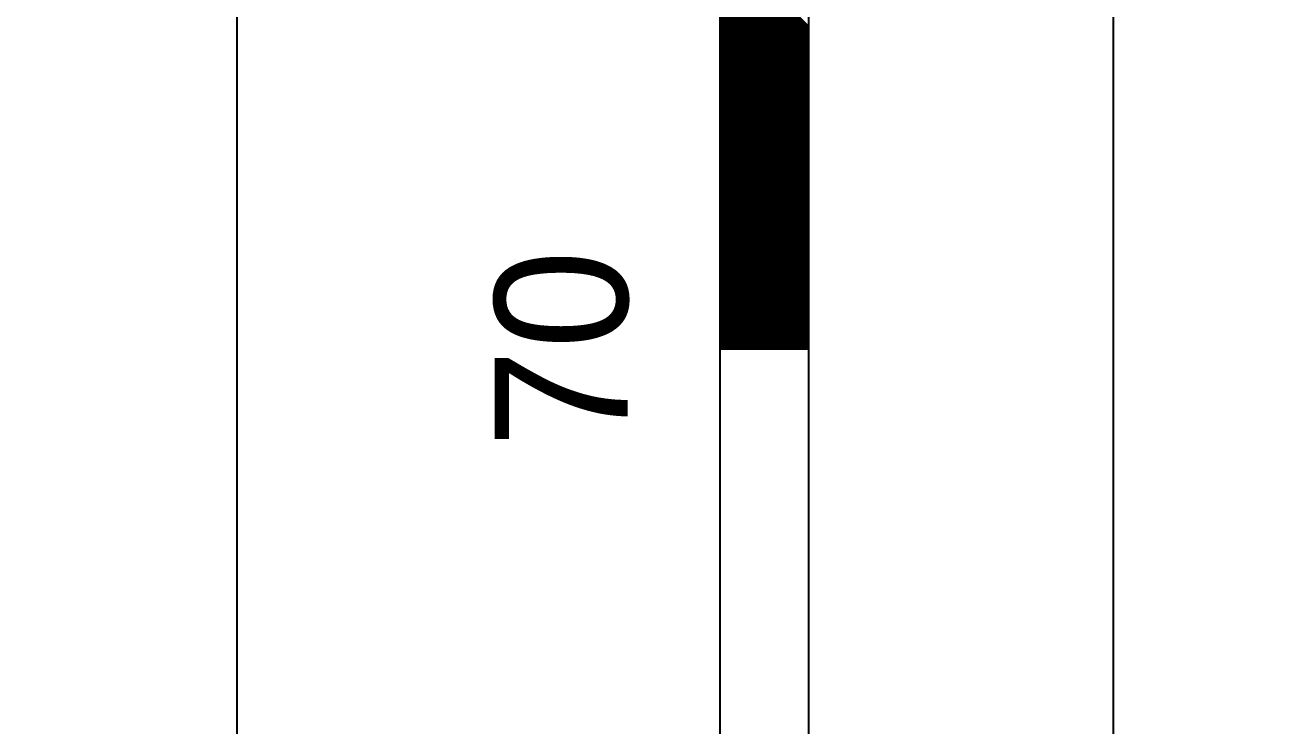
# Model space of a CAD drawing. Extents: x 731854 to 732444, y 4380981 to 4382008.
# Drawn here: x 732085.85 to 732099.99, y 4381946.77 to 4381954.66 of the extents above; entities that cross this region are included whole.
import ezdxf
from ezdxf.enums import TextEntityAlignment as Align

# ---------------------------------------------------------------- set-up
doc = ezdxf.new("R2010")
doc.units = 0
doc.layers.get('0').update_dxf_attribs({"linetype": 'CONTINUOUS'})

msp = doc.modelspace()

# ---------------------------------------------------------------- linework, layer by layer
at = {"color": 0, "linetype": 'CONTINUOUS'}
for p, q in [((732093.67, 4381881.01), (732093.67, 4381981.01)), ((732093.67, 4381881.01), (732093.67, 4381981.01)), ((732094.67, 4381881.01), (732094.67, 4381981.01)), ((732094.67, 4381881.01), (732094.67, 4381981.01)), ((732094.67, 4381954.64), (732093.67, 4381955.64)), ((732094.67, 4381954.64), (732093.67, 4381955.64)), ((732094.67, 4381954.63), (732093.67, 4381955.63)), ((732094.67, 4381954.63), (732093.67, 4381955.63)), ((732094.67, 4381954.62), (732093.67, 4381955.62)), ((732094.67, 4381954.62), (732093.67, 4381955.62)), ((732094.67, 4381954.6), (732093.67, 4381955.6)), ((732094.67, 4381954.6), (732093.67, 4381955.6)), ((732094.67, 4381954.59), (732093.67, 4381955.59)), ((732094.67, 4381954.59), (732093.67, 4381955.59)), ((732094.67, 4381954.57), (732093.67, 4381955.57)), ((732094.67, 4381954.57), (732093.67, 4381955.57)), ((732094.67, 4381954.56), (732093.67, 4381955.56)), ((732094.67, 4381954.56), (732093.67, 4381955.56)), ((732094.67, 4381954.54), (732093.67, 4381955.54)), ((732094.67, 4381954.54), (732093.67, 4381955.54)), ((732094.67, 4381954.53), (732093.67, 4381955.53)), ((732094.67, 4381954.53), (732093.67, 4381955.53)), ((732094.67, 4381954.52), (732093.67, 4381955.52)), ((732094.67, 4381954.52), (732093.67, 4381955.52)), ((732094.67, 4381954.5), (732093.67, 4381955.5)), ((732094.67, 4381954.5), (732093.67, 4381955.5)), ((732094.67, 4381954.49), (732093.67, 4381955.49)), ((732094.67, 4381954.49), (732093.67, 4381955.49)), ((732094.67, 4381954.47), (732093.67, 4381955.47)), ((732094.67, 4381954.47), (732093.67, 4381955.47)), ((732094.67, 4381954.46), (732093.67, 4381955.46)), ((732094.67, 4381954.46), (732093.67, 4381955.46)), ((732094.67, 4381954.45), (732093.67, 4381955.45)), ((732094.67, 4381954.45), (732093.67, 4381955.45)), ((732094.67, 4381954.43), (732093.67, 4381955.43)), ((732094.67, 4381954.43), (732093.67, 4381955.43)), ((732094.67, 4381954.42), (732093.67, 4381955.42)), ((732094.67, 4381954.42), (732093.67, 4381955.42)), ((732094.67, 4381954.4), (732093.67, 4381955.4)), ((732094.67, 4381954.4), (732093.67, 4381955.4)), ((732094.67, 4381954.39), (732093.67, 4381955.39)), ((732094.67, 4381954.39), (732093.67, 4381955.39)), ((732094.67, 4381954.37), (732093.67, 4381955.37)), ((732094.67, 4381954.37), (732093.67, 4381955.37)), ((732094.67, 4381954.36), (732093.67, 4381955.36)), ((732094.67, 4381954.36), (732093.67, 4381955.36)), ((732094.67, 4381954.35), (732093.67, 4381955.35)), ((732094.67, 4381954.35), (732093.67, 4381955.35)), ((732094.67, 4381954.33), (732093.67, 4381955.33)), ((732094.67, 4381954.33), (732093.67, 4381955.33)), ((732094.67, 4381954.32), (732093.67, 4381955.32)), ((732094.67, 4381954.32), (732093.67, 4381955.32)), ((732094.67, 4381954.3), (732093.67, 4381955.3)), ((732094.67, 4381954.3), (732093.67, 4381955.3)), ((732094.67, 4381954.29), (732093.67, 4381955.29)), ((732094.67, 4381954.29), (732093.67, 4381955.29)), ((732094.67, 4381954.28), (732093.67, 4381955.28)), ((732094.67, 4381954.28), (732093.67, 4381955.28)), ((732094.67, 4381954.26), (732093.67, 4381955.26)), ((732094.67, 4381954.26), (732093.67, 4381955.26)), ((732094.67, 4381954.25), (732093.67, 4381955.25)), ((732094.67, 4381954.25), (732093.67, 4381955.25)), ((732094.67, 4381954.23), (732093.67, 4381955.23)), ((732094.67, 4381954.23), (732093.67, 4381955.23)), ((732094.67, 4381954.22), (732093.67, 4381955.22)), ((732094.67, 4381954.22), (732093.67, 4381955.22)), ((732094.67, 4381954.2), (732093.67, 4381955.2)), ((732094.67, 4381954.2), (732093.67, 4381955.2)), ((732094.67, 4381954.19), (732093.67, 4381955.19)), ((732094.67, 4381954.19), (732093.67, 4381955.19)), ((732094.67, 4381954.18), (732093.67, 4381955.18)), ((732094.67, 4381954.18), (732093.67, 4381955.18)), ((732094.67, 4381954.16), (732093.67, 4381955.16)), ((732094.67, 4381954.16), (732093.67, 4381955.16)), ((732094.67, 4381954.15), (732093.67, 4381955.15)), ((732094.67, 4381954.15), (732093.67, 4381955.15)), ((732094.67, 4381954.13), (732093.67, 4381955.13)), ((732094.67, 4381954.13), (732093.67, 4381955.13)), ((732094.67, 4381954.12), (732093.67, 4381955.12)), ((732094.67, 4381954.12), (732093.67, 4381955.12)), ((732094.67, 4381954.11), (732093.67, 4381955.11)), ((732094.67, 4381954.11), (732093.67, 4381955.11)), ((732094.67, 4381954.09), (732093.67, 4381955.09)), ((732094.67, 4381954.09), (732093.67, 4381955.09)), ((732094.67, 4381954.08), (732093.67, 4381955.08)), ((732094.67, 4381954.08), (732093.67, 4381955.08)), ((732094.67, 4381954.06), (732093.67, 4381955.06)), ((732094.67, 4381954.06), (732093.67, 4381955.06)), ((732094.67, 4381954.05), (732093.67, 4381955.05)), ((732094.67, 4381954.05), (732093.67, 4381955.05)), ((732094.67, 4381954.04), (732093.67, 4381955.04)), ((732094.67, 4381954.04), (732093.67, 4381955.04)), ((732094.67, 4381954.02), (732093.67, 4381955.02)), ((732094.67, 4381954.02), (732093.67, 4381955.02)), ((732094.67, 4381954.01), (732093.67, 4381955.01)), ((732094.67, 4381954.01), (732093.67, 4381955.01)), ((732094.67, 4381953.99), (732093.67, 4381954.99)), ((732094.67, 4381953.99), (732093.67, 4381954.99)), ((732094.67, 4381953.98), (732093.67, 4381954.98)), ((732094.67, 4381953.98), (732093.67, 4381954.98)), ((732094.67, 4381953.96), (732093.67, 4381954.96)), ((732094.67, 4381953.96), (732093.67, 4381954.96)), ((732094.67, 4381953.95), (732093.67, 4381954.95)), ((732094.67, 4381953.95), (732093.67, 4381954.95)), ((732094.67, 4381953.94), (732093.67, 4381954.94)), ((732094.67, 4381953.94), (732093.67, 4381954.94)), ((732094.67, 4381953.92), (732093.67, 4381954.92)), ((732094.67, 4381953.92), (732093.67, 4381954.92)), ((732094.67, 4381953.91), (732093.67, 4381954.91)), ((732094.67, 4381953.91), (732093.67, 4381954.91)), ((732094.67, 4381953.89), (732093.67, 4381954.89)), ((732094.67, 4381953.89), (732093.67, 4381954.89)), ((732094.67, 4381953.88), (732093.67, 4381954.88)), ((732094.67, 4381953.88), (732093.67, 4381954.88)), ((732094.67, 4381953.87), (732093.67, 4381954.87)), ((732094.67, 4381953.87), (732093.67, 4381954.87)), ((732094.67, 4381953.85), (732093.67, 4381954.85)), ((732094.67, 4381953.85), (732093.67, 4381954.85)), ((732094.67, 4381953.84), (732093.67, 4381954.84)), ((732094.67, 4381953.84), (732093.67, 4381954.84)), ((732094.67, 4381953.82), (732093.67, 4381954.82)), ((732094.67, 4381953.82), (732093.67, 4381954.82)), ((732094.67, 4381953.81), (732093.67, 4381954.81)), ((732094.67, 4381953.81), (732093.67, 4381954.81)), ((732094.67, 4381953.79), (732093.67, 4381954.79)), ((732094.67, 4381953.79), (732093.67, 4381954.79)), ((732094.67, 4381953.78), (732093.67, 4381954.78)), ((732094.67, 4381953.78), (732093.67, 4381954.78)), ((732094.67, 4381953.77), (732093.67, 4381954.77)), ((732094.67, 4381953.77), (732093.67, 4381954.77)), ((732094.67, 4381953.75), (732093.67, 4381954.75)), ((732094.67, 4381953.75), (732093.67, 4381954.75)), ((732094.67, 4381953.74), (732093.67, 4381954.74)), ((732094.67, 4381953.74), (732093.67, 4381954.74)), ((732094.67, 4381953.72), (732093.67, 4381954.72)), ((732094.67, 4381953.72), (732093.67, 4381954.72)), ((732094.67, 4381953.71), (732093.67, 4381954.71)), ((732094.67, 4381953.71), (732093.67, 4381954.71)), ((732094.67, 4381953.7), (732093.67, 4381954.7)), ((732094.67, 4381953.7), (732093.67, 4381954.7)), ((732094.67, 4381953.68), (732093.67, 4381954.68)), ((732094.67, 4381953.68), (732093.67, 4381954.68)), ((732094.67, 4381953.67), (732093.67, 4381954.67)), ((732094.67, 4381953.67), (732093.67, 4381954.67)), ((732094.67, 4381953.65), (732093.67, 4381954.65)), ((732094.67, 4381953.65), (732093.67, 4381954.65)), ((732094.67, 4381953.64), (732093.67, 4381954.64)), ((732094.67, 4381953.64), (732093.67, 4381954.64)), ((732094.67, 4381953.63), (732093.67, 4381954.63)), ((732094.67, 4381953.63), (732093.67, 4381954.63)), ((732094.67, 4381953.61), (732093.67, 4381954.61)), ((732094.67, 4381953.61), (732093.67, 4381954.61)), ((732094.67, 4381953.6), (732093.67, 4381954.6)), ((732094.67, 4381953.6), (732093.67, 4381954.6)), ((732094.67, 4381953.58), (732093.67, 4381954.58)), ((732094.67, 4381953.58), (732093.67, 4381954.58)), ((732094.67, 4381953.57), (732093.67, 4381954.57)), ((732094.67, 4381953.57), (732093.67, 4381954.57)), ((732094.67, 4381953.55), (732093.67, 4381954.55)), ((732094.67, 4381953.55), (732093.67, 4381954.55)), ((732094.67, 4381953.54), (732093.67, 4381954.54)), ((732094.67, 4381953.54), (732093.67, 4381954.54)), ((732094.67, 4381953.53), (732093.67, 4381954.53)), ((732094.67, 4381953.53), (732093.67, 4381954.53)), ((732094.67, 4381953.51), (732093.67, 4381954.51)), ((732094.67, 4381953.51), (732093.67, 4381954.51)), ((732094.67, 4381953.5), (732093.67, 4381954.5)), ((732094.67, 4381953.5), (732093.67, 4381954.5)), ((732094.67, 4381953.48), (732093.67, 4381954.48)), ((732094.67, 4381953.48), (732093.67, 4381954.48)), ((732094.67, 4381953.47), (732093.67, 4381954.47)), ((732094.67, 4381953.47), (732093.67, 4381954.47)), ((732094.67, 4381953.46), (732093.67, 4381954.46)), ((732094.67, 4381953.46), (732093.67, 4381954.46)), ((732094.67, 4381953.44), (732093.67, 4381954.44)), ((732094.67, 4381953.44), (732093.67, 4381954.44)), ((732094.67, 4381953.43), (732093.67, 4381954.43)), ((732094.67, 4381953.43), (732093.67, 4381954.43)), ((732094.67, 4381953.41), (732093.67, 4381954.41)), ((732094.67, 4381953.41), (732093.67, 4381954.41)), ((732094.67, 4381953.4), (732093.67, 4381954.4)), ((732094.67, 4381953.4), (732093.67, 4381954.4)), ((732094.67, 4381953.38), (732093.67, 4381954.38)), ((732094.67, 4381953.38), (732093.67, 4381954.38)), ((732094.67, 4381953.37), (732093.67, 4381954.37)), ((732094.67, 4381953.37), (732093.67, 4381954.37)), ((732094.67, 4381953.36), (732093.67, 4381954.36)), ((732094.67, 4381953.36), (732093.67, 4381954.36)), ((732094.67, 4381953.34), (732093.67, 4381954.34)), ((732094.67, 4381953.34), (732093.67, 4381954.34)), ((732094.67, 4381953.33), (732093.67, 4381954.33)), ((732094.67, 4381953.33), (732093.67, 4381954.33)), ((732094.67, 4381953.31), (732093.67, 4381954.31)), ((732094.67, 4381953.31), (732093.67, 4381954.31)), ((732094.67, 4381953.3), (732093.67, 4381954.3)), ((732094.67, 4381953.3), (732093.67, 4381954.3)), ((732094.67, 4381953.29), (732093.67, 4381954.29)), ((732094.67, 4381953.29), (732093.67, 4381954.29)), ((732094.67, 4381953.27), (732093.67, 4381954.27)), ((732094.67, 4381953.27), (732093.67, 4381954.27)), ((732094.67, 4381953.26), (732093.67, 4381954.26)), ((732094.67, 4381953.26), (732093.67, 4381954.26)), ((732094.67, 4381953.24), (732093.67, 4381954.24)), ((732094.67, 4381953.24), (732093.67, 4381954.24)), ((732094.67, 4381953.23), (732093.67, 4381954.23)), ((732094.67, 4381953.23), (732093.67, 4381954.23)), ((732094.67, 4381953.21), (732093.67, 4381954.21)), ((732094.67, 4381953.21), (732093.67, 4381954.21)), ((732094.67, 4381953.2), (732093.67, 4381954.2)), ((732094.67, 4381953.2), (732093.67, 4381954.2)), ((732094.67, 4381953.19), (732093.67, 4381954.19)), ((732094.67, 4381953.19), (732093.67, 4381954.19)), ((732094.67, 4381953.17), (732093.67, 4381954.17)), ((732094.67, 4381953.17), (732093.67, 4381954.17)), ((732094.67, 4381953.16), (732093.67, 4381954.16)), ((732094.67, 4381953.16), (732093.67, 4381954.16)), ((732094.67, 4381953.14), (732093.67, 4381954.14)), ((732094.67, 4381953.14), (732093.67, 4381954.14)), ((732094.67, 4381953.13), (732093.67, 4381954.13)), ((732094.67, 4381953.13), (732093.67, 4381954.13)), ((732094.67, 4381953.12), (732093.67, 4381954.12)), ((732094.67, 4381953.12), (732093.67, 4381954.12)), ((732094.67, 4381953.1), (732093.67, 4381954.1)), ((732094.67, 4381953.1), (732093.67, 4381954.1)), ((732094.67, 4381953.09), (732093.67, 4381954.09)), ((732094.67, 4381953.09), (732093.67, 4381954.09)), ((732094.67, 4381953.07), (732093.67, 4381954.07)), ((732094.67, 4381953.07), (732093.67, 4381954.07)), ((732094.67, 4381953.06), (732093.67, 4381954.06)), ((732094.67, 4381953.06), (732093.67, 4381954.06)), ((732094.67, 4381953.05), (732093.67, 4381954.05)), ((732094.67, 4381953.05), (732093.67, 4381954.05)), ((732094.67, 4381953.03), (732093.67, 4381954.03)), ((732094.67, 4381953.03), (732093.67, 4381954.03)), ((732094.67, 4381953.02), (732093.67, 4381954.02)), ((732094.67, 4381953.02), (732093.67, 4381954.02)), ((732094.67, 4381953), (732093.67, 4381954)), ((732094.67, 4381953), (732093.67, 4381954)), ((732094.67, 4381952.99), (732093.67, 4381953.99)), ((732094.67, 4381952.99), (732093.67, 4381953.99)), ((732094.67, 4381952.97), (732093.67, 4381953.97)), ((732094.67, 4381952.97), (732093.67, 4381953.97)), ((732094.67, 4381952.96), (732093.67, 4381953.96)), ((732094.67, 4381952.96), (732093.67, 4381953.96)), ((732094.67, 4381952.95), (732093.67, 4381953.95)), ((732094.67, 4381952.95), (732093.67, 4381953.95)), ((732094.67, 4381952.93), (732093.67, 4381953.93)), ((732094.67, 4381952.93), (732093.67, 4381953.93)), ((732094.67, 4381952.92), (732093.67, 4381953.92)), ((732094.67, 4381952.92), (732093.67, 4381953.92)), ((732094.67, 4381952.9), (732093.67, 4381953.9)), ((732094.67, 4381952.9), (732093.67, 4381953.9)), ((732094.67, 4381952.89), (732093.67, 4381953.89)), ((732094.67, 4381952.89), (732093.67, 4381953.89)), ((732094.67, 4381952.88), (732093.67, 4381953.88)), ((732094.67, 4381952.88), (732093.67, 4381953.88)), ((732094.67, 4381952.86), (732093.67, 4381953.86)), ((732094.67, 4381952.86), (732093.67, 4381953.86)), ((732094.67, 4381952.85), (732093.67, 4381953.85)), ((732094.67, 4381952.85), (732093.67, 4381953.85)), ((732094.67, 4381952.83), (732093.67, 4381953.83)), ((732094.67, 4381952.83), (732093.67, 4381953.83)), ((732094.67, 4381952.82), (732093.67, 4381953.82)), ((732094.67, 4381952.82), (732093.67, 4381953.82)), ((732094.67, 4381952.8), (732093.67, 4381953.8)), ((732094.67, 4381952.8), (732093.67, 4381953.8)), ((732094.67, 4381952.79), (732093.67, 4381953.79)), ((732094.67, 4381952.79), (732093.67, 4381953.79)), ((732094.67, 4381952.78), (732093.67, 4381953.78)), ((732094.67, 4381952.78), (732093.67, 4381953.78)), ((732094.67, 4381952.76), (732093.67, 4381953.76)), ((732094.67, 4381952.76), (732093.67, 4381953.76)), ((732094.67, 4381952.75), (732093.67, 4381953.75)), ((732094.67, 4381952.75), (732093.67, 4381953.75)), ((732094.67, 4381952.73), (732093.67, 4381953.73)), ((732094.67, 4381952.73), (732093.67, 4381953.73)), ((732094.67, 4381952.72), (732093.67, 4381953.72)), ((732094.67, 4381952.72), (732093.67, 4381953.72)), ((732094.67, 4381952.71), (732093.67, 4381953.71)), ((732094.67, 4381952.71), (732093.67, 4381953.71)), ((732094.67, 4381952.69), (732093.67, 4381953.69)), ((732094.67, 4381952.69), (732093.67, 4381953.69)), ((732094.67, 4381952.68), (732093.67, 4381953.68)), ((732094.67, 4381952.68), (732093.67, 4381953.68)), ((732094.67, 4381952.66), (732093.67, 4381953.66)), ((732094.67, 4381952.66), (732093.67, 4381953.66)), ((732094.67, 4381952.65), (732093.67, 4381953.65)), ((732094.67, 4381952.65), (732093.67, 4381953.65)), ((732094.67, 4381952.64), (732093.67, 4381953.64)), ((732094.67, 4381952.64), (732093.67, 4381953.64)), ((732094.67, 4381952.62), (732093.67, 4381953.62)), ((732094.67, 4381952.62), (732093.67, 4381953.62)), ((732094.67, 4381952.61), (732093.67, 4381953.61)), ((732094.67, 4381952.61), (732093.67, 4381953.61)), ((732094.67, 4381952.59), (732093.67, 4381953.59)), ((732094.67, 4381952.59), (732093.67, 4381953.59)), ((732094.67, 4381952.58), (732093.67, 4381953.58)), ((732094.67, 4381952.58), (732093.67, 4381953.58)), ((732094.67, 4381952.56), (732093.67, 4381953.56)), ((732094.67, 4381952.56), (732093.67, 4381953.56)), ((732094.67, 4381952.55), (732093.67, 4381953.55)), ((732094.67, 4381952.55), (732093.67, 4381953.55)), ((732094.67, 4381952.54), (732093.67, 4381953.54)), ((732094.67, 4381952.54), (732093.67, 4381953.54)), ((732094.67, 4381952.52), (732093.67, 4381953.52)), ((732094.67, 4381952.52), (732093.67, 4381953.52)), ((732094.67, 4381952.51), (732093.67, 4381953.51)), ((732094.67, 4381952.51), (732093.67, 4381953.51)), ((732094.67, 4381952.49), (732093.67, 4381953.49)), ((732094.67, 4381952.49), (732093.67, 4381953.49)), ((732094.67, 4381952.48), (732093.67, 4381953.48)), ((732094.67, 4381952.48), (732093.67, 4381953.48)), ((732094.67, 4381952.47), (732093.67, 4381953.47)), ((732094.67, 4381952.47), (732093.67, 4381953.47)), ((732094.67, 4381952.45), (732093.67, 4381953.45)), ((732094.67, 4381952.45), (732093.67, 4381953.45)), ((732094.67, 4381952.44), (732093.67, 4381953.44)), ((732094.67, 4381952.44), (732093.67, 4381953.44)), ((732094.67, 4381952.42), (732093.67, 4381953.42)), ((732094.67, 4381952.42), (732093.67, 4381953.42)), ((732094.67, 4381952.41), (732093.67, 4381953.41)), ((732094.67, 4381952.41), (732093.67, 4381953.41)), ((732094.67, 4381952.39), (732093.67, 4381953.39)), ((732094.67, 4381952.39), (732093.67, 4381953.39)), ((732094.67, 4381952.38), (732093.67, 4381953.38)), ((732094.67, 4381952.38), (732093.67, 4381953.38)), ((732094.67, 4381952.37), (732093.67, 4381953.37)), ((732094.67, 4381952.37), (732093.67, 4381953.37)), ((732094.67, 4381952.35), (732093.67, 4381953.35)), ((732094.67, 4381952.35), (732093.67, 4381953.35)), ((732094.67, 4381952.34), (732093.67, 4381953.34)), ((732094.67, 4381952.34), (732093.67, 4381953.34)), ((732094.67, 4381952.32), (732093.67, 4381953.32)), ((732094.67, 4381952.32), (732093.67, 4381953.32)), ((732094.67, 4381952.31), (732093.67, 4381953.31)), ((732094.67, 4381952.31), (732093.67, 4381953.31)), ((732094.67, 4381952.3), (732093.67, 4381953.3)), ((732094.67, 4381952.3), (732093.67, 4381953.3)), ((732094.67, 4381952.28), (732093.67, 4381953.28)), ((732094.67, 4381952.28), (732093.67, 4381953.28)), ((732094.67, 4381952.27), (732093.67, 4381953.27)), ((732094.67, 4381952.27), (732093.67, 4381953.27)), ((732094.67, 4381952.25), (732093.67, 4381953.25)), ((732094.67, 4381952.25), (732093.67, 4381953.25)), ((732094.67, 4381952.24), (732093.67, 4381953.24)), ((732094.67, 4381952.24), (732093.67, 4381953.24)), ((732094.67, 4381952.23), (732093.67, 4381953.23)), ((732094.67, 4381952.23), (732093.67, 4381953.23)), ((732094.67, 4381952.21), (732093.67, 4381953.21)), ((732094.67, 4381952.21), (732093.67, 4381953.21)), ((732094.67, 4381952.2), (732093.67, 4381953.2)), ((732094.67, 4381952.2), (732093.67, 4381953.2)), ((732094.67, 4381952.18), (732093.67, 4381953.18)), ((732094.67, 4381952.18), (732093.67, 4381953.18)), ((732094.67, 4381952.17), (732093.67, 4381953.17)), ((732094.67, 4381952.17), (732093.67, 4381953.17)), ((732094.67, 4381952.15), (732093.67, 4381953.15)), ((732094.67, 4381952.15), (732093.67, 4381953.15)), ((732094.67, 4381952.14), (732093.67, 4381953.14)), ((732094.67, 4381952.14), (732093.67, 4381953.14)), ((732094.67, 4381952.13), (732093.67, 4381953.13)), ((732094.67, 4381952.13), (732093.67, 4381953.13)), ((732094.67, 4381952.11), (732093.67, 4381953.11)), ((732094.67, 4381952.11), (732093.67, 4381953.11)), ((732094.67, 4381952.1), (732093.67, 4381953.1)), ((732094.67, 4381952.1), (732093.67, 4381953.1)), ((732094.67, 4381952.08), (732093.67, 4381953.08)), ((732094.67, 4381952.08), (732093.67, 4381953.08)), ((732094.67, 4381952.07), (732093.67, 4381953.07)), ((732094.67, 4381952.07), (732093.67, 4381953.07)), ((732094.67, 4381952.06), (732093.67, 4381953.06)), ((732094.67, 4381952.06), (732093.67, 4381953.06)), ((732094.67, 4381952.04), (732093.67, 4381953.04)), ((732094.67, 4381952.04), (732093.67, 4381953.04)), ((732094.67, 4381952.03), (732093.67, 4381953.03)), ((732094.67, 4381952.03), (732093.67, 4381953.03)), ((732094.67, 4381952.01), (732093.67, 4381953.01)), ((732094.67, 4381952.01), (732093.67, 4381953.01)), ((732094.67, 4381952), (732093.67, 4381953)), ((732094.67, 4381952), (732093.67, 4381953)), ((732094.67, 4381951.98), (732093.67, 4381952.98)), ((732094.67, 4381951.98), (732093.67, 4381952.98)), ((732094.67, 4381951.97), (732093.67, 4381952.97)), ((732094.67, 4381951.97), (732093.67, 4381952.97)), ((732094.67, 4381951.96), (732093.67, 4381952.96)), ((732094.67, 4381951.96), (732093.67, 4381952.96)), ((732094.67, 4381951.94), (732093.67, 4381952.94)), ((732094.67, 4381951.94), (732093.67, 4381952.94)), ((732094.67, 4381951.93), (732093.67, 4381952.93)), ((732094.67, 4381951.93), (732093.67, 4381952.93)), ((732094.67, 4381951.91), (732093.67, 4381952.91)), ((732094.67, 4381951.91), (732093.67, 4381952.91)), ((732094.67, 4381951.9), (732093.67, 4381952.9)), ((732094.67, 4381951.9), (732093.67, 4381952.9)), ((732094.67, 4381951.89), (732093.67, 4381952.89)), ((732094.67, 4381951.89), (732093.67, 4381952.89)), ((732094.67, 4381951.87), (732093.67, 4381952.87)), ((732094.67, 4381951.87), (732093.67, 4381952.87)), ((732094.67, 4381951.86), (732093.67, 4381952.86)), ((732094.67, 4381951.86), (732093.67, 4381952.86)), ((732094.67, 4381951.84), (732093.67, 4381952.84)), ((732094.67, 4381951.84), (732093.67, 4381952.84)), ((732094.67, 4381951.83), (732093.67, 4381952.83)), ((732094.67, 4381951.83), (732093.67, 4381952.83)), ((732094.67, 4381951.81), (732093.67, 4381952.81)), ((732094.67, 4381951.81), (732093.67, 4381952.81)), ((732094.67, 4381951.8), (732093.67, 4381952.8)), ((732094.67, 4381951.8), (732093.67, 4381952.8)), ((732094.67, 4381951.79), (732093.67, 4381952.79)), ((732094.67, 4381951.79), (732093.67, 4381952.79)), ((732094.67, 4381951.77), (732093.67, 4381952.77)), ((732094.67, 4381951.77), (732093.67, 4381952.77)), ((732094.67, 4381951.76), (732093.67, 4381952.76)), ((732094.67, 4381951.76), (732093.67, 4381952.76)), ((732094.67, 4381951.74), (732093.67, 4381952.74)), ((732094.67, 4381951.74), (732093.67, 4381952.74)), ((732094.67, 4381951.73), (732093.67, 4381952.73)), ((732094.67, 4381951.73), (732093.67, 4381952.73)), ((732094.67, 4381951.72), (732093.67, 4381952.72)), ((732094.67, 4381951.72), (732093.67, 4381952.72)), ((732094.67, 4381951.7), (732093.67, 4381952.7)), ((732094.67, 4381951.7), (732093.67, 4381952.7)), ((732094.67, 4381951.69), (732093.67, 4381952.69)), ((732094.67, 4381951.69), (732093.67, 4381952.69)), ((732094.67, 4381951.67), (732093.67, 4381952.67)), ((732094.67, 4381951.67), (732093.67, 4381952.67)), ((732094.67, 4381951.66), (732093.67, 4381952.66)), ((732094.67, 4381951.66), (732093.67, 4381952.66)), ((732094.67, 4381951.65), (732093.67, 4381952.65)), ((732094.67, 4381951.65), (732093.67, 4381952.65)), ((732094.67, 4381951.63), (732093.67, 4381952.63)), ((732094.67, 4381951.63), (732093.67, 4381952.63)), ((732094.67, 4381951.62), (732093.67, 4381952.62)), ((732094.67, 4381951.62), (732093.67, 4381952.62)), ((732094.67, 4381951.6), (732093.67, 4381952.6)), ((732094.67, 4381951.6), (732093.67, 4381952.6)), ((732094.67, 4381951.59), (732093.67, 4381952.59)), ((732094.67, 4381951.59), (732093.67, 4381952.59)), ((732094.67, 4381951.57), (732093.67, 4381952.57)), ((732094.67, 4381951.57), (732093.67, 4381952.57)), ((732094.67, 4381951.56), (732093.67, 4381952.56)), ((732094.67, 4381951.56), (732093.67, 4381952.56)), ((732094.67, 4381951.55), (732093.67, 4381952.55)), ((732094.67, 4381951.55), (732093.67, 4381952.55)), ((732094.67, 4381951.53), (732093.67, 4381952.53)), ((732094.67, 4381951.53), (732093.67, 4381952.53)), ((732094.67, 4381951.52), (732093.67, 4381952.52)), ((732094.67, 4381951.52), (732093.67, 4381952.52)), ((732094.67, 4381951.5), (732093.67, 4381952.5)), ((732094.67, 4381951.5), (732093.67, 4381952.5)), ((732094.67, 4381951.49), (732093.67, 4381952.49)), ((732094.67, 4381951.49), (732093.67, 4381952.49)), ((732094.67, 4381951.48), (732093.67, 4381952.48)), ((732094.67, 4381951.48), (732093.67, 4381952.48)), ((732094.67, 4381951.46), (732093.67, 4381952.46)), ((732094.67, 4381951.46), (732093.67, 4381952.46)), ((732094.67, 4381951.45), (732093.67, 4381952.45)), ((732094.67, 4381951.45), (732093.67, 4381952.45)), ((732094.67, 4381951.43), (732093.67, 4381952.43)), ((732094.67, 4381951.43), (732093.67, 4381952.43)), ((732094.67, 4381951.42), (732093.67, 4381952.42)), ((732094.67, 4381951.42), (732093.67, 4381952.42)), ((732094.67, 4381951.4), (732093.67, 4381952.4)), ((732094.67, 4381951.4), (732093.67, 4381952.4)), ((732094.67, 4381951.39), (732093.67, 4381952.39)), ((732094.67, 4381951.39), (732093.67, 4381952.39)), ((732094.67, 4381951.38), (732093.67, 4381952.38)), ((732094.67, 4381951.38), (732093.67, 4381952.38)), ((732094.67, 4381951.36), (732093.67, 4381952.36)), ((732094.67, 4381951.36), (732093.67, 4381952.36)), ((732094.67, 4381951.35), (732093.67, 4381952.35)), ((732094.67, 4381951.35), (732093.67, 4381952.35)), ((732094.67, 4381951.33), (732093.67, 4381952.33)), ((732094.67, 4381951.33), (732093.67, 4381952.33)), ((732094.67, 4381951.32), (732093.67, 4381952.32)), ((732094.67, 4381951.32), (732093.67, 4381952.32)), ((732094.67, 4381951.31), (732093.67, 4381952.31)), ((732094.67, 4381951.31), (732093.67, 4381952.31)), ((732094.67, 4381951.29), (732093.67, 4381952.29)), ((732094.67, 4381951.29), (732093.67, 4381952.29)), ((732094.67, 4381951.28), (732093.67, 4381952.28)), ((732094.67, 4381951.28), (732093.67, 4381952.28)), ((732094.67, 4381951.26), (732093.67, 4381952.26)), ((732094.67, 4381951.26), (732093.67, 4381952.26)), ((732094.67, 4381951.25), (732093.67, 4381952.25)), ((732094.67, 4381951.25), (732093.67, 4381952.25)), ((732094.67, 4381951.24), (732093.67, 4381952.24)), ((732094.67, 4381951.24), (732093.67, 4381952.24)), ((732094.67, 4381951.22), (732093.67, 4381952.22)), ((732094.67, 4381951.22), (732093.67, 4381952.22)), ((732094.67, 4381951.21), (732093.67, 4381952.21)), ((732094.67, 4381951.21), (732093.67, 4381952.21)), ((732094.67, 4381951.19), (732093.67, 4381952.19)), ((732094.67, 4381951.19), (732093.67, 4381952.19)), ((732094.67, 4381951.18), (732093.67, 4381952.18)), ((732094.67, 4381951.18), (732093.67, 4381952.18)), ((732094.67, 4381951.16), (732093.67, 4381952.16)), ((732094.67, 4381951.16), (732093.67, 4381952.16)), ((732094.67, 4381951.15), (732093.67, 4381952.15)), ((732094.67, 4381951.15), (732093.67, 4381952.15)), ((732094.67, 4381951.14), (732093.67, 4381952.14)), ((732094.67, 4381951.14), (732093.67, 4381952.14)), ((732094.67, 4381951.12), (732093.67, 4381952.12)), ((732094.67, 4381951.12), (732093.67, 4381952.12)), ((732094.67, 4381951.11), (732093.67, 4381952.11)), ((732094.67, 4381951.11), (732093.67, 4381952.11)), ((732094.67, 4381951.09), (732093.67, 4381952.09)), ((732094.67, 4381951.09), (732093.67, 4381952.09)), ((732094.67, 4381951.08), (732093.67, 4381952.08)), ((732094.67, 4381951.08), (732093.67, 4381952.08)), ((732094.67, 4381951.07), (732093.67, 4381952.07)), ((732094.67, 4381951.07), (732093.67, 4381952.07)), ((732094.67, 4381951.05), (732093.67, 4381952.05)), ((732094.67, 4381951.05), (732093.67, 4381952.05)), ((732094.67, 4381951.04), (732093.67, 4381952.04)), ((732094.67, 4381951.04), (732093.67, 4381952.04)), ((732094.67, 4381951.02), (732093.67, 4381952.02)), ((732094.67, 4381951.02), (732093.67, 4381952.02)), ((732094.67, 4381951.01), (732093.67, 4381952.01)), ((732094.67, 4381951.01), (732093.67, 4381952.01)), ((732094.65, 4381951.01), (732093.67, 4381951.99)), ((732094.65, 4381951.01), (732093.67, 4381951.99)), ((732094.64, 4381951.01), (732093.67, 4381951.98)), ((732094.64, 4381951.01), (732093.67, 4381951.98)), ((732094.63, 4381951.01), (732093.67, 4381951.97)), ((732094.63, 4381951.01), (732093.67, 4381951.97)), ((732094.61, 4381951.01), (732093.67, 4381951.95)), ((732094.61, 4381951.01), (732093.67, 4381951.95)), ((732094.6, 4381951.01), (732093.67, 4381951.94)), ((732094.6, 4381951.01), (732093.67, 4381951.94)), ((732094.58, 4381951.01), (732093.67, 4381951.92)), ((732094.58, 4381951.01), (732093.67, 4381951.92)), ((732094.57, 4381951.01), (732093.67, 4381951.91)), ((732094.57, 4381951.01), (732093.67, 4381951.91)), ((732094.56, 4381951.01), (732093.67, 4381951.9)), ((732094.56, 4381951.01), (732093.67, 4381951.9)), ((732094.54, 4381951.01), (732093.67, 4381951.88)), ((732094.54, 4381951.01), (732093.67, 4381951.88)), ((732094.53, 4381951.01), (732093.67, 4381951.87)), ((732094.53, 4381951.01), (732093.67, 4381951.87)), ((732094.51, 4381951.01), (732093.67, 4381951.85)), ((732094.51, 4381951.01), (732093.67, 4381951.85)), ((732094.5, 4381951.01), (732093.67, 4381951.84)), ((732094.5, 4381951.01), (732093.67, 4381951.84)), ((732094.48, 4381951.01), (732093.67, 4381951.82)), ((732094.48, 4381951.01), (732093.67, 4381951.82)), ((732094.47, 4381951.01), (732093.67, 4381951.81)), ((732094.47, 4381951.01), (732093.67, 4381951.81)), ((732094.46, 4381951.01), (732093.67, 4381951.8)), ((732094.46, 4381951.01), (732093.67, 4381951.8)), ((732094.44, 4381951.01), (732093.67, 4381951.78)), ((732094.44, 4381951.01), (732093.67, 4381951.78)), ((732094.43, 4381951.01), (732093.67, 4381951.77)), ((732094.43, 4381951.01), (732093.67, 4381951.77)), ((732094.41, 4381951.01), (732093.67, 4381951.75)), ((732094.41, 4381951.01), (732093.67, 4381951.75)), ((732094.4, 4381951.01), (732093.67, 4381951.74)), ((732094.4, 4381951.01), (732093.67, 4381951.74)), ((732094.39, 4381951.01), (732093.67, 4381951.73)), ((732094.39, 4381951.01), (732093.67, 4381951.73)), ((732094.37, 4381951.01), (732093.67, 4381951.71)), ((732094.37, 4381951.01), (732093.67, 4381951.71)), ((732094.36, 4381951.01), (732093.67, 4381951.7)), ((732094.36, 4381951.01), (732093.67, 4381951.7)), ((732094.34, 4381951.01), (732093.67, 4381951.68)), ((732094.34, 4381951.01), (732093.67, 4381951.68)), ((732094.33, 4381951.01), (732093.67, 4381951.67)), ((732094.33, 4381951.01), (732093.67, 4381951.67)), ((732094.32, 4381951.01), (732093.67, 4381951.66)), ((732094.32, 4381951.01), (732093.67, 4381951.66)), ((732094.3, 4381951.01), (732093.67, 4381951.64)), ((732094.3, 4381951.01), (732093.67, 4381951.64)), ((732094.29, 4381951.01), (732093.67, 4381951.63)), ((732094.29, 4381951.01), (732093.67, 4381951.63)), ((732094.27, 4381951.01), (732093.67, 4381951.61)), ((732094.27, 4381951.01), (732093.67, 4381951.61)), ((732094.26, 4381951.01), (732093.67, 4381951.6)), ((732094.26, 4381951.01), (732093.67, 4381951.6)), ((732094.24, 4381951.01), (732093.67, 4381951.58)), ((732094.24, 4381951.01), (732093.67, 4381951.58)), ((732094.23, 4381951.01), (732093.67, 4381951.57)), ((732094.23, 4381951.01), (732093.67, 4381951.57)), ((732094.22, 4381951.01), (732093.67, 4381951.56)), ((732094.22, 4381951.01), (732093.67, 4381951.56)), ((732094.2, 4381951.01), (732093.67, 4381951.54)), ((732094.2, 4381951.01), (732093.67, 4381951.54)), ((732094.19, 4381951.01), (732093.67, 4381951.53)), ((732094.19, 4381951.01), (732093.67, 4381951.53)), ((732094.17, 4381951.01), (732093.67, 4381951.51)), ((732094.17, 4381951.01), (732093.67, 4381951.51)), ((732094.16, 4381951.01), (732093.67, 4381951.5)), ((732094.16, 4381951.01), (732093.67, 4381951.5)), ((732094.15, 4381951.01), (732093.67, 4381951.49)), ((732094.15, 4381951.01), (732093.67, 4381951.49)), ((732094.13, 4381951.01), (732093.67, 4381951.47)), ((732094.13, 4381951.01), (732093.67, 4381951.47)), ((732094.12, 4381951.01), (732093.67, 4381951.46)), ((732094.12, 4381951.01), (732093.67, 4381951.46)), ((732094.1, 4381951.01), (732093.67, 4381951.44)), ((732094.1, 4381951.01), (732093.67, 4381951.44)), ((732094.09, 4381951.01), (732093.67, 4381951.43)), ((732094.09, 4381951.01), (732093.67, 4381951.43)), ((732094.07, 4381951.01), (732093.67, 4381951.41)), ((732094.07, 4381951.01), (732093.67, 4381951.41)), ((732094.06, 4381951.01), (732093.67, 4381951.4)), ((732094.06, 4381951.01), (732093.67, 4381951.4)), ((732094.05, 4381951.01), (732093.67, 4381951.39)), ((732094.05, 4381951.01), (732093.67, 4381951.39)), ((732094.03, 4381951.01), (732093.67, 4381951.37)), ((732094.03, 4381951.01), (732093.67, 4381951.37)), ((732094.02, 4381951.01), (732093.67, 4381951.36)), ((732094.02, 4381951.01), (732093.67, 4381951.36)), ((732094, 4381951.01), (732093.67, 4381951.34)), ((732094, 4381951.01), (732093.67, 4381951.34)), ((732093.99, 4381951.01), (732093.67, 4381951.33)), ((732093.99, 4381951.01), (732093.67, 4381951.33)), ((732093.98, 4381951.01), (732093.67, 4381951.32)), ((732093.98, 4381951.01), (732093.67, 4381951.32)), ((732093.96, 4381951.01), (732093.67, 4381951.3)), ((732093.96, 4381951.01), (732093.67, 4381951.3)), ((732093.95, 4381951.01), (732093.67, 4381951.29)), ((732093.95, 4381951.01), (732093.67, 4381951.29)), ((732093.93, 4381951.01), (732093.67, 4381951.27)), ((732093.93, 4381951.01), (732093.67, 4381951.27)), ((732093.92, 4381951.01), (732093.67, 4381951.26)), ((732093.92, 4381951.01), (732093.67, 4381951.26)), ((732093.91, 4381951.01), (732093.67, 4381951.25)), ((732093.91, 4381951.01), (732093.67, 4381951.25)), ((732093.89, 4381951.01), (732093.67, 4381951.23)), ((732093.89, 4381951.01), (732093.67, 4381951.23)), ((732093.88, 4381951.01), (732093.67, 4381951.22)), ((732093.88, 4381951.01), (732093.67, 4381951.22)), ((732093.86, 4381951.01), (732093.67, 4381951.2)), ((732093.86, 4381951.01), (732093.67, 4381951.2)), ((732093.85, 4381951.01), (732093.67, 4381951.19)), ((732093.85, 4381951.01), (732093.67, 4381951.19)), ((732093.83, 4381951.01), (732093.67, 4381951.17)), ((732093.83, 4381951.01), (732093.67, 4381951.17)), ((732093.82, 4381951.01), (732093.67, 4381951.16)), ((732093.82, 4381951.01), (732093.67, 4381951.16)), ((732093.81, 4381951.01), (732093.67, 4381951.15)), ((732093.81, 4381951.01), (732093.67, 4381951.15)), ((732093.79, 4381951.01), (732093.67, 4381951.13)), ((732093.79, 4381951.01), (732093.67, 4381951.13)), ((732093.78, 4381951.01), (732093.67, 4381951.12)), ((732093.78, 4381951.01), (732093.67, 4381951.12)), ((732093.76, 4381951.01), (732093.67, 4381951.1)), ((732093.76, 4381951.01), (732093.67, 4381951.1)), ((732093.75, 4381951.01), (732093.67, 4381951.09)), ((732093.75, 4381951.01), (732093.67, 4381951.09)), ((732093.74, 4381951.01), (732093.67, 4381951.08)), ((732093.74, 4381951.01), (732093.67, 4381951.08)), ((732093.72, 4381951.01), (732093.67, 4381951.06)), ((732093.72, 4381951.01), (732093.67, 4381951.06)), ((732093.71, 4381951.01), (732093.67, 4381951.05)), ((732093.71, 4381951.01), (732093.67, 4381951.05)), ((732093.69, 4381951.01), (732093.67, 4381951.03)), ((732093.69, 4381951.01), (732093.67, 4381951.03)), ((732093.68, 4381951.01), (732093.67, 4381951.02)), ((732093.68, 4381951.01), (732093.67, 4381951.02))]:
    msp.add_line(p, q, dxfattribs=at)
msp.add_lwpolyline([(732094.67, 4381951.01), (732094.67, 4381961.01), (732093.67, 4381961.01), (732093.67, 4381951.01)], close=True, dxfattribs=at)
msp.add_lwpolyline([(732094.67, 4381951.01), (732094.67, 4381961.01), (732093.67, 4381961.01), (732093.67, 4381951.01)], close=True, dxfattribs=at)

# ---------------------------------------------------------------- texts
msp.add_text('70', height=1.5, rotation=90, dxfattribs=at).set_placement((732091.88, 4381951.01), align=Align.MIDDLE)
msp.add_text('70', height=1.5, rotation=90, dxfattribs=at).set_placement((732091.88, 4381951.01), align=Align.MIDDLE)

# ---------------------------------------------------------------- meshes
mesh = msp.add_polyface(dxfattribs=at)
corners = [(732162.5, 4380981), (731854.5, 4382007.5), (732444, 4380981), (732444, 4382007.5), (731854.5, 4380981)]
mesh.append_faces([[corners[k] for k in face] for face in [(0, 1, 4), (1, 0, 2, 3)]], dxfattribs={"vtx0": -1, "color": 0})
mesh = msp.add_polyface(dxfattribs=at)
corners = [(732145.58, 4381821), (732145.58, 4382001.5), (731864.5, 4382001.5), (731864.5, 4381821)]
mesh.append_faces([[corners[k] for k in face] for face in [(0, 1, 2, 3)]], dxfattribs={"color": 0})
mesh = msp.add_polyface(dxfattribs=at)
corners = [(732098.1, 4381828.19), (732098.1, 4381994.66), (732088.23, 4381994.66), (732088.23, 4381828.19)]
mesh.append_faces([[corners[k] for k in face] for face in [(0, 1, 2, 3)]], dxfattribs={"color": 0})

doc.saveas('drawing.dxf')
